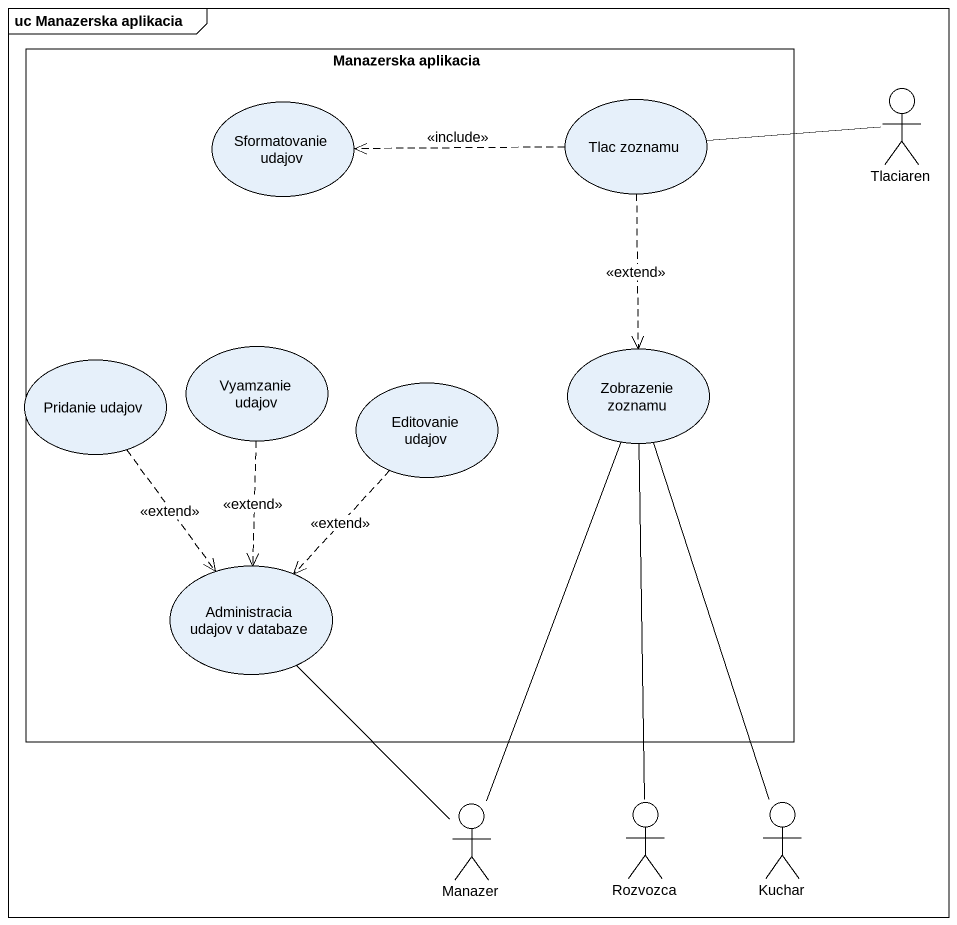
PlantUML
@startuml
mainframe uc Manazerska aplikacia
rectangle "Manazerska aplikacia" as Manazerska_aplikacia {
  usecase "Sformatovanie udajov" as Sformatovanie_udajov
  usecase "Tlac zoznamu" as Tlac_zoznamu
  usecase "Pridanie udajov" as Pridanie_udajov
  usecase "Vyamzanie udajov" as Vyamzanie_udajov
  usecase "Editovanie udajov" as Editovanie_udajov
  usecase "Zobrazenie zoznamu" as Zobrazenie_zoznamu
  usecase "Administracia udajov v databaze" as Administracia_udajov_v
}
actor Tlaciaren
actor Manazer
actor Rozvozca
actor Kuchar
Tlaciaren -left- Tlac_zoznamu
Tlac_zoznamu .left.> Sformatovanie_udajov : <<include>>
Tlac_zoznamu ..> Zobrazenie_zoznamu : <<extend>>
Pridanie_udajov ..> Administracia_udajov_v : <<extend>>
Vyamzanie_udajov ..> Administracia_udajov_v : <<extend>>
Editovanie_udajov ..> Administracia_udajov_v : <<extend>>
Manazer -up- Zobrazenie_zoznamu
Manazer -up- Administracia_udajov_v
Rozvozca -up- Zobrazenie_zoznamu
Kuchar -up- Zobrazenie_zoznamu
@enduml
